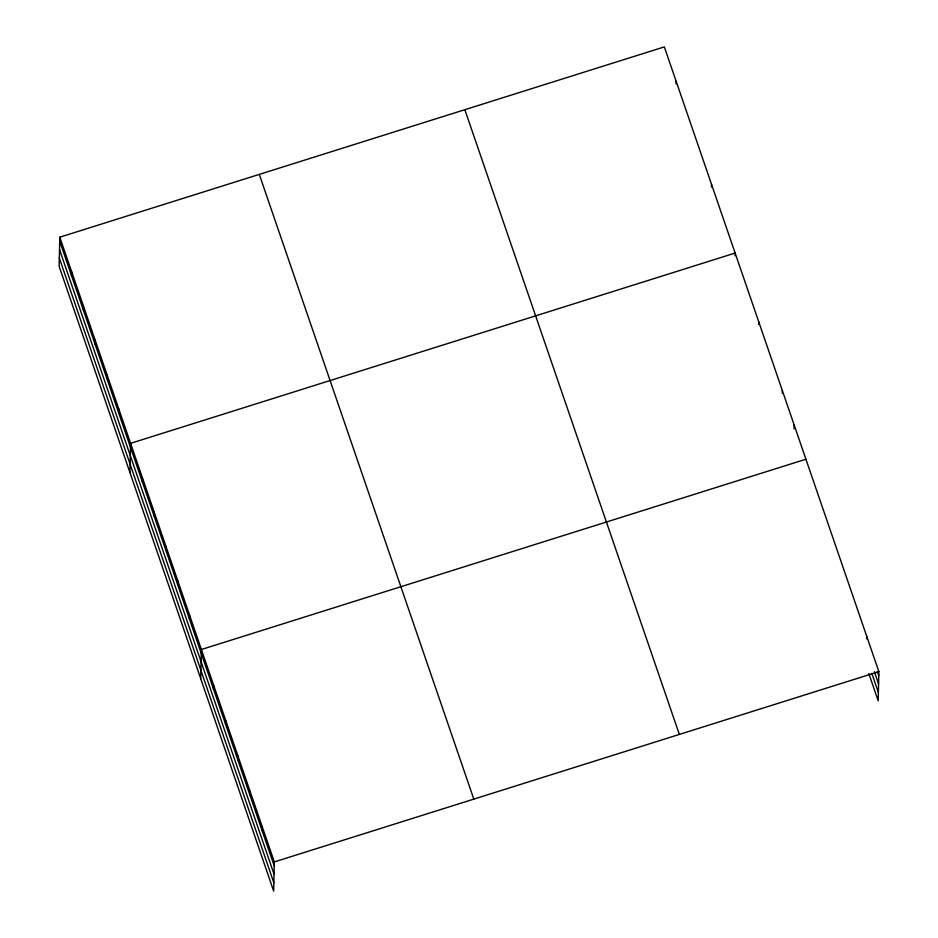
<?xml version="1.0" encoding="UTF-8"?>
<svg xmlns="http://www.w3.org/2000/svg" width="938" height="938" viewBox="0 0 938 938"><rect width="100%" height="100%" fill="white"/><g stroke="black" fill="none" stroke-linecap="round" stroke-linejoin="round"><path stroke-width="1.41" d="M59.798 237.185L59.141 266.369L273.662 891.1L274.318 861.916L59.798 237.185L664.339 46.9L878.859 671.631L878.203 700.815L868.846 673.578M71.511 275.538L71.605 271.551M83.306 309.903L83.4 305.905M95.101 344.258L95.195 340.271M106.909 378.624L106.991 374.625M118.704 412.978L118.798 408.991M129.925 472.529L130.593 443.346L735.134 253.061L735.075 255.722M142.306 481.698L142.388 477.712M154.102 516.064L154.195 512.066M165.897 550.418L165.991 546.432M177.692 584.784L177.786 580.786M189.499 619.139L189.582 615.152M200.72 678.69L201.389 649.506L805.93 459.221M213.454 688.902L213.536 684.916M225.601 724.312L225.695 720.314M237.76 759.71L237.853 755.711M249.918 795.107L250.012 791.121M262.077 830.517L262.171 826.519M676.075 83.928L676.134 81.266M711.473 187.002L711.532 184.34M758.666 324.442L758.725 321.781M782.269 393.163L782.327 390.501M794.04 428.854L794.123 424.867M866.642 638.895L866.7 636.234M274.318 861.916L878.859 671.631M877.37 671.538L878.765 675.63M874.38 671.678L878.578 683.943M871.848 673.437L878.39 692.502M464.838 109.699L679.358 734.431M259.298 174.398L473.819 799.129M59.715 241.183L274.236 865.915M59.516 249.496L274.048 874.228M59.329 258.056L273.849 882.787"/></g></svg>
